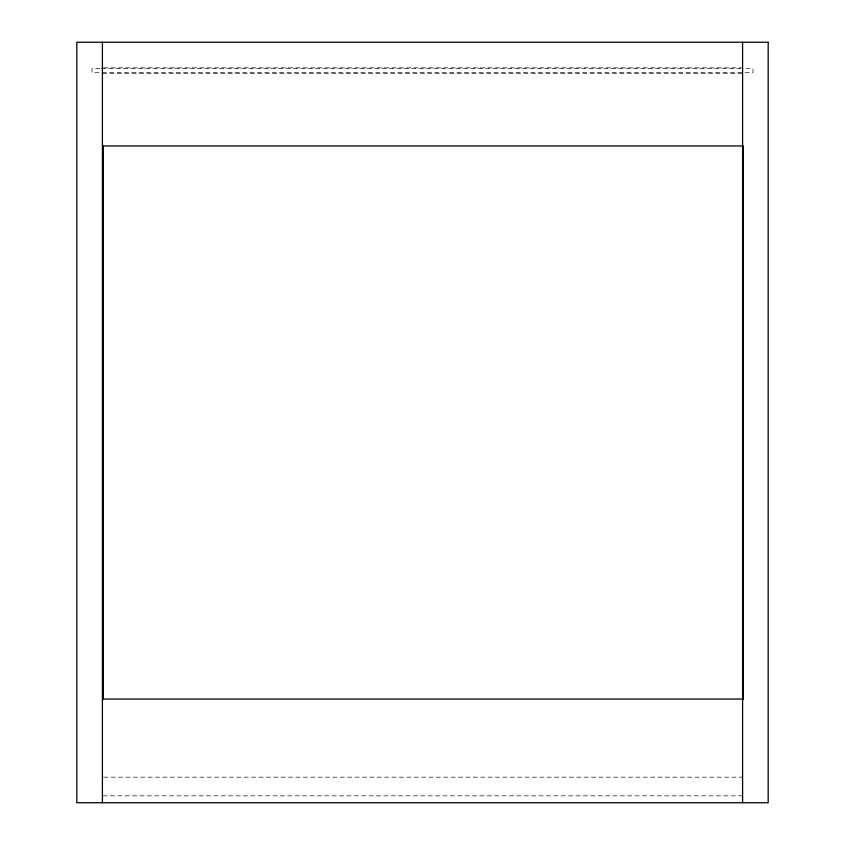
<?xml version="1.0" encoding="UTF-8"?>
<svg xmlns="http://www.w3.org/2000/svg" width="845" height="845" viewBox="0 0 845 845"><rect width="100%" height="100%" fill="white"/><g stroke="black" fill="none" stroke-linecap="round" stroke-linejoin="round"><path stroke-width="0.63" stroke-dasharray="4.22 3.17" d="M103.724 67.832L741.276 67.832M99.942 68.519L92.031 68.519L92.031 72.67L752.969 72.67L752.969 68.519L742.417 68.519M101.263 68.519L741.097 68.519M102.541 73.357L743.156 73.357M103.724 777.168L742.597 777.168M102.953 795.832L741.836 795.832"/><path stroke-width="1.27" d="M102.403 145.953L742.597 145.953M102.403 699.047L742.597 699.047M743.156 145.868L743.156 699.597M742.597 42.25L742.597 802.75M102.953 145.868L102.953 699.597M102.815 145.868L102.815 699.597M102.678 145.868L102.678 699.597M102.403 42.25L102.403 802.75M768.179 42.25L76.821 42.25L76.821 802.75L768.179 802.75L768.179 42.25"/></g></svg>
